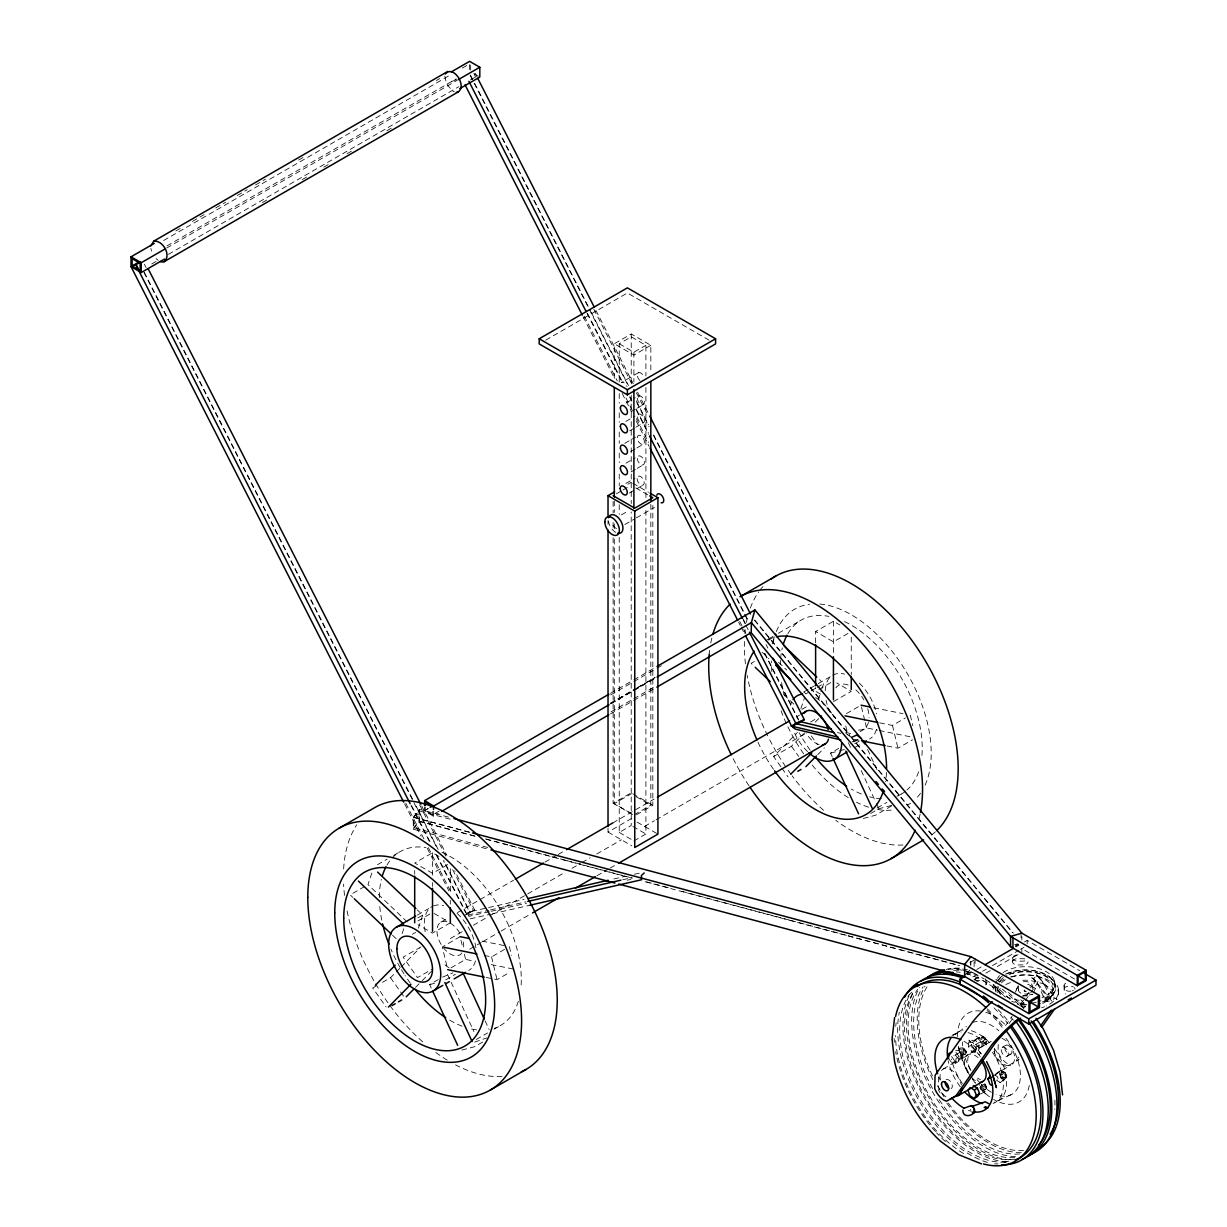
<?xml version="1.0" encoding="UTF-8"?>
<svg xmlns="http://www.w3.org/2000/svg" width="1227" height="1227" viewBox="0 0 1227 1227"><rect width="100%" height="100%" fill="white"/><g stroke="black" fill="none" stroke-linecap="round" stroke-linejoin="round"><path stroke-width="0.75" stroke-dasharray="5 3.75" d="M938.594 1077.045L938.333 1086.493A15.153 8.758 60 0 0 947.612 1098.027M994.576 1048.441L994.407 1054.116A15.153 8.758 60 0 0 1003.701 1065.649L1006.217 1066.723L1019.054 1059.576L1015.435 1061.662L1018.701 1057.014M998.241 1044.453L998.042 1052.014A15.153 8.758 60 0 0 1007.321 1063.564L1009.836 1064.637M424.511 807.305L424.404 810.679L433.315 816.17L438.284 813.302M439.205 811.047L432.594 814.866L425.186 810.295L425.278 806.937M432.594 814.866L432.686 811.507M433.315 816.17L433.468 811.124M948.456 1058.318L951.922 1063.057L955.71 1063.134L956.017 1058.472L953.854 1055.511M955.71 1063.134L958.839 1061.324L959.146 1056.662L955.68 1051.922M968.379 1046.708L968.763 1042.091L971.891 1040.281L975.71 1040.45L979.131 1045.235L978.763 1049.837L975.634 1051.646L971.815 1051.478L968.379 1046.708L971.508 1044.898L971.891 1040.281M975.634 1051.646L976.002 1047.045L972.582 1042.26L968.763 1042.091M981.83 1084.469L981.799 1084.791A3.221 1.856 60 0 0 984.069 1088.732A3.221 1.856 60 0 0 986.355 1087.413L986.278 1086.693A3.221 1.856 60 0 0 984.668 1083.901M371.842 873.087L367.977 884.56L407.64 922.351M402.149 933.563L403.806 928.64M418.33 928.195L422.732 915.081L417.257 909.867M772.212 643.255L774.421 636.706L766.323 641.384M800.878 708.639L804.743 697.166M818.148 699.988L821.461 690.157M822.013 688.516L823.654 683.608L819.559 679.697M1051.769 992.49L1053.349 989.023M1016.079 990.112L1018.103 985.787M1015.404 992.091L1018.103 986.324M1033.395 992.796L1035.404 988.471L1028.103 984.238L1024.775 984.76M980.572 1094.085L985.066 1091.493L986.784 1088.656L984.775 1083.855M1022.72 980.266A28.742 16.595 0 0 1 1030.22 980.434L1043.84 983.855L1037.229 975.327L1033.487 978.502C1040.143 984.944 1040.864 994.852 1047.06 1001.37A55.46 11.718 -38.8 0 1 1052.137 1001.753M1005.588 1025.511L1012.06 1016.293M1019.622 1005.527L1025.02 997.842M1026.109 996.309L1029.346 991.707M1009.146 1023.502L1012.367 1018.916M1020.956 1006.692L1024.177 1002.106M1025.251 1000.572L1029.56 994.468M1030.634 992.934L1036.002 985.296A58.727 12.408 -38.8 0 0 1038.425 979.821L1038.656 978.41A58.727 12.408 -38.8 0 0 1037.551 975.496L1036.355 974.944M1047.06 1001.37L1048.87 998.793L1054.177 998.134A58.727 12.408 -38.8 0 1 1057.03 999.637L1038.211 976.232M1053.84 992.888L1048.61 999.376L1037.873 1004.882M487.748 847.474L413.729 827.704L413.729 817.443L419.005 810.863L452.318 819.759M448.407 817.09L419.481 809.36L413.269 817.121L413.269 829.191L487.272 848.961M413.729 827.704L419.005 821.108L419.005 810.863M413.269 829.191L419.481 821.446L419.481 809.36M965.112 974.99L969.345 969.729L952.965 968.241M966.723 973.901L970.864 968.732M994.79 1075.419L1001.278 1070.343L1005.02 1072.674L1006.753 1077.505L1000.266 1082.582L996.523 1080.251L1001.017 1077.659L1004.744 1079.99M1000.266 1082.582L1006.753 1077.505M1049.392 998.885L1051.692 996.232M382.425 982.382L390.523 977.704L399.787 968.333M401.106 966.983L419.634 948.241M415.524 987.413L420.815 982.045M422.149 980.71L432.732 970.005M780.847 766.722L773.639 756.507L797.458 732.412M773.639 756.507L791.461 746.231L804.682 732.841M815.28 722.12L821.891 715.433M817.78 754.59L824.391 747.903M909.176 994.729L911.968 992.137M464.435 915.863L468.637 912.106L486.751 907.965M1024.438 989.99L1024.208 991.263L1026.094 991.554M958.732 1031.861L966.37 1026.539M175.844 230.952L182.486 227.118M192.44 221.366L204.05 214.664M215.676 207.946L225.63 202.21M237.256 195.492L247.21 189.74M255.507 184.955L265.461 179.203M298.652 160.047L305.293 156.212M436.398 80.507L439.726 78.605M163.651 240.492L450.769 74.724M462.38 68.022L469.021 64.187M166.964 245.891L456.229 78.881M166.719 248.007L457.15 80.322M151.78 263.943L158.421 260.109M168.375 254.357L458.806 86.688M470.416 79.97L477.058 76.135M262.394 202.578L269.035 198.743M302.225 179.587L308.867 175.752M323.805 167.133L330.446 163.298M347.042 153.712L352.011 150.844M386.873 130.722L391.842 127.838M545.724 340.155L627.38 292.992L709.053 340.155M614.298 378.253L614.298 343.759L631.23 333.989L650.831 345.308L650.831 372.134M619.236 382.088L619.236 343.759L631.23 336.827L645.908 345.308L645.908 375.968M619.236 343.759L633.899 352.226L645.908 345.308M650.831 345.308L633.899 355.078L614.298 343.759M638.331 372.732L621.399 382.517A5.046 2.914 60 0 1 627.012 386.597M626.015 402.977L635.249 397.655M631.061 411.72L635.678 409.051M637.212 408.162L643.377 404.603M625.801 421.428L635.049 416.106M629.742 430.769L634.359 428.1M635.893 427.211L643.592 422.763M624.758 443.376L635.54 437.149M630.785 451.475L635.402 448.806M636.936 447.916L643.086 444.358A5.046 2.914 60 0 0 642.135 436.766A5.046 2.914 60 0 0 637.334 438.468A5.046 2.914 60 0 0 643.086 444.358M626.015 463.177L635.249 457.84M631.061 471.904L635.678 469.235M637.212 468.346L643.377 464.788M625.816 483.423L635.049 478.101M627.887 484.205L631.199 482.288M616.399 493.76L621.337 490.923M622.979 489.972L627.902 487.119M629.328 493.039L635.479 489.496M637.012 488.607L643.178 485.048M621.399 514.88L627.994 511.061M624.788 524.558L634.696 518.852M636.338 517.886L654.482 507.411M610.54 693.286L632.12 680.832M633.776 679.881L655.341 667.427M610.693 694.942L632.181 682.519M633.838 681.568L655.341 669.16M656.997 668.194L661.966 665.325M427.732 808.762L413.269 817.121L470.616 832.443M610.294 703.362L635.187 688.991M636.859 688.025L655.111 677.488L633.638 689.942M425.186 810.295L428.499 808.378M610.479 703.316L631.982 690.893M611.261 703.454L654.206 678.654M610.709 703.823L632.227 691.399M633.884 690.448L655.402 678.025M611.046 711.829L655.663 686.077M610.463 713.899L631.982 701.476M633.638 700.51L655.172 688.086M377.471 864.728L387.18 859.115M393.668 855.372L400.14 851.645M768.685 638.868L776.783 634.19M778.393 633.255L801.078 620.156M364.741 886.431L350.155 894.851L352.901 897.458M754.329 661.506L751.093 663.378L753.823 665.985M438.99 856.477L432.517 852.734L414.695 863.026L432.517 873.317L450.324 863.026M815.618 642.764L815.618 631.552L833.44 621.261L839.928 625.003M848.026 633.423L833.44 641.844L815.618 631.552M417.333 915.081L428.683 908.547M803.685 692.028L808.547 689.221M810.173 688.286L816.645 684.543M818.271 683.608L831.231 676.123A36.825 21.258 60 0 0 825.219 692.043M613.117 537.702L613.117 803.271L631.199 792.841M614.298 539.205L614.298 803.624L631.23 793.854M417.87 917.888L422.732 915.081M815.556 688.286L805.832 693.899L801.737 689.988M817.182 687.35L823.654 683.608M417.932 920.94L432.517 912.52M818.869 689.467L831.814 681.982M412.364 934.268L415.6 932.397M801.952 709.344L808.44 705.602M440.876 922.183L447.487 918.379M457.41 912.643L513.607 880.204M545.018 862.075L556.583 855.388M558.239 854.437L563.193 851.569M612.779 822.949L654.098 799.084M796.262 717.013L799.559 715.111M650.831 504.343L650.831 805.173L633.899 814.943L614.298 803.624M636.399 814.82L652.825 805.326L652.825 505.371M450.324 922.811L432.517 933.103L417.932 924.683M833.44 701.614L851.262 691.338L836.676 682.918M466.352 913.962L469.926 911.814L443.883 860.648M608.025 828.256L608.025 832.075L631.199 818.7M466.643 914.621L474.665 909.989L454.696 870.756M420.953 946.907L403.146 957.198L417.548 977.612L432.134 969.192M619.236 537.319L619.236 832.443L631.23 825.51L631.199 511.981M810.556 721.982L817.029 718.24M450.324 938.563L463.484 930.956M473.361 925.265L488.162 916.722M489.803 915.771L563.822 873.026M572.043 868.287L580.279 863.532M581.92 862.581L590.141 857.842M596.721 854.038L621.399 839.789M644.558 826.415L654.42 820.725M656.077 819.774L805.756 733.363M460.11 936.661L442.287 946.953L447.794 969.698M846.461 713.608L859.421 706.123M375.953 986.125L372.701 987.996L386.091 1006.953M633.899 840.909L645.908 833.977L645.908 508.193M469.696 949.207L481.26 942.52M482.917 941.569L499.45 932.029M501.107 931.063L530.862 913.885M596.966 875.725L608.546 869.038M610.187 868.087L615.156 865.219M451.045 967.827L465.616 959.407L474.742 961.247M860.066 731.675L866.553 727.933L877.489 730.142M431.244 988.057L429.649 984.591L440.984 978.042M442.61 977.106L452.87 972.888M832.182 756.584L830.572 753.117L838.67 748.439M445.677 979.882L455.401 974.269M854.713 743.731L859.575 740.924M484.236 955.434L491.536 956.907L507.733 947.551M879.698 722.856L892.458 725.433L905.419 717.948M855.096 747.381L861.569 743.654M486.091 977.444L497.042 979.652L510.003 972.167M887.029 745.97L897.965 748.179L912.551 739.758M476.214 1039.499L487.548 1032.965M494.036 1029.223L500.509 1025.481M877.152 808.026L886.86 802.412M898.21 795.878L901.446 794.007M474.665 1042.106L486.904 1037.889M870.725 813.44L878.823 808.762L891.446 805.464M482.594 1042.076L474.496 1046.754L460.079 1050.527M891.63 805.924L875.418 815.28L861.017 819.053M969.882 962.535L974.115 960.097M967.06 973.947L971.293 971.508M1015.204 946.416L1018.134 944.713M967.643 974.759L972.121 972.167M976.753 969.499L981.692 966.646M1015.925 946.891L1018.885 945.173M1024.53 941.922L1027.198 940.373L1079.591 970.618M972.827 976.922L981.002 972.198M982.628 971.247L986.201 969.192M992.444 965.588L1019.008 950.25M1020.649 949.299L1023.932 947.413M974.453 979.729L979.361 976.907M985.894 973.134L990.803 970.296M997.336 966.523L1018.594 954.253M963.103 1047.812L959.867 1048.103L955.373 1050.695L958.609 1050.404L963.103 1047.812L966.339 1051.83L966.339 1056.14L961.845 1058.732L958.609 1059.024L955.373 1055.005L955.373 1052.122M975.005 1039.821L982.26 1035.925L985.818 1039.284L986.615 1043.962L979.361 1047.873L975.802 1044.499L975.005 1039.821L982.26 1035.925M972.582 1042.26L975.71 1040.45M961.493 1049.33L962.505 1048.748M981.447 1037.812L982.781 1037.03M963.394 1049.698L964.407 1049.116M980.818 1039.652L982.152 1038.87M955.373 1055.005L959.867 1052.413L959.867 1048.103M975.802 1044.499L980.296 1041.907L979.499 1037.229M979.361 1047.873L982.121 1046.554L981.324 1041.876L985.818 1039.284M961.845 1058.732L961.845 1054.422L966.339 1051.83M956.017 1058.472L959.146 1056.662M976.002 1047.045L979.131 1045.235M963.394 1054.883L964.407 1054.3M985.296 1042.229L986.631 1041.462M964.713 1054.913L965.726 1054.33M984.668 1043.395L986.002 1042.628M951.922 1063.057L955.051 1061.248L958.839 1061.324M958.609 1059.024L963.103 1056.432L966.339 1056.14M971.815 1051.478L974.944 1049.668L978.763 1049.837M943.226 1068.962L967.674 1054.852M971.677 1052.613L992.122 1040.803M1002.214 1047.306L1005.833 1045.22M1007.336 1056.171L1010.956 1054.085M1001.278 1070.343L996.784 1072.935L1000.526 1075.266L1002.26 1080.097M994.898 1074.407L1010.634 1065.327M1001.401 1072.367L1002.413 1071.784M1002.72 1072.413L1003.732 1071.815M983.287 1084.729L980.296 1086.447L982.306 1091.248L986.784 1088.656M1000.526 1075.266L1005.02 1072.674M985.296 1087.643L986.324 1087.061M1002.72 1077.582L1003.732 1076.999M984.668 1089.484L985.68 1088.901M1004.622 1077.966L1005.649 1077.367M853.286 741.783L857.918 739.605M998.41 1100.604L1011.907 1094.285M952.029 1035.312L955.48 1033.747M451.781 81.457L456.521 79.632M474.665 909.989L469.634 912.075L443.576 860.909M1003.977 1162.644L1011.263 1160.405M1014.668 944.667L1017.797 943.778M1015.404 945.311L1018.64 944.376M851.998 741.89L859.207 740.004M830.572 753.117L837.78 751.231M839.59 750.755L844.989 749.344M429.649 984.591L436.858 982.704M1026.094 991.247L1024.07 990.756M488.622 907.551L524.128 899.452M613.822 878.977L625.034 876.415M634.374 874.284L639.988 873.011M468.162 915.02L488.653 910.342M490.509 909.913L525.908 901.845M622.764 879.744L632.074 877.612M489.297 911.692L468.821 916.37L468.637 912.106M491.168 911.278L526.552 903.195M627.135 880.25L630.862 879.391M470.202 918.854L490.693 914.176M492.548 913.747L529.803 905.25M1022.72 995.787L1032.72 994.238L1022.72 996.324M1023.349 981.784C1028.042 980.557 1034.484 983.87 1032.382 989.622A7.009 4.049 0 0 0 1031.968 988.594M1031.447 977.781L1033.993 978.977L1052.812 1002.382M873.808 707.764L902.98 713.669M879.314 730.51L910.311 736.783M854.207 739.329L859.667 740.433M481.996 941.094L503.883 945.511M491.153 964.575L514.865 969.361M845.802 732.442L853.072 734.16M837.381 732.565L841.016 733.424M413.729 817.443L471.091 832.765M419.005 821.108L476.367 836.431M485.616 838.915L507.825 844.836M509.665 845.342L565.187 860.158M567.027 860.664L622.534 875.48M624.39 875.986L631.798 877.965M646.598 881.906L670.648 888.333M681.752 891.308L731.706 904.652M733.562 905.143L789.068 919.974M790.909 920.465L846.431 935.296M848.271 935.787L898.225 949.131M900.081 949.621L955.588 964.453M419.481 821.446L474.987 836.277M486.091 839.237L632.258 878.287M645.218 881.738L959.759 965.772M985.066 1091.493L981.339 1089.515L979.33 1084.729M473.975 73.697L479.803 77.056M632.764 483.193L648.485 492.272M635.831 487.901L648.193 495.048M820.48 694.145L815.618 691.338L815.618 687.595M1074.622 979.069L1021.861 948.609L1021.861 952.367M1042.735 996.002L1048.502 999.33L1049.775 998.594L1048.425 992.842L1043.84 983.855M632.733 793.731L652.825 805.326M636.138 796.691L650.831 805.173M613.117 803.271L634.758 815.771M637.135 822.136L657.917 834.13M632.856 826.446L645.908 833.977M619.236 832.443L632.273 839.974M608.025 832.075L631.782 845.802M994.806 1075.159L997.382 1076.646L999.484 1082.061M434.128 913.455L447.088 920.94M1043.732 984.039L1048.824 987.229A28.742 16.595 0 0 1 1053.64 999.622M995.757 979.177L1001.523 983.379M970.388 1041.401L968.916 1040.097L981.263 1053.748M984.223 1092.536L985.695 1093.84L979.836 1087.659M158.191 260.4L156.044 258.59M977.766 1038.517L981.324 1041.876M980.296 1041.907L983.855 1045.281M778.485 662.212L786.691 670.034M762.074 652.197L768.915 658.715M783.915 694.651L794.866 705.065M392.563 935.25L396.674 939.146M1020.772 999.683L1025.971 1005.174M754.697 619.988L849.851 735.203M851.063 736.675L1013.318 933.118M754.421 620.218L849.329 735.142M850.556 736.614L1012.398 932.566M1036.6 974.99L1044.56 984.882M1032.413 977.95L1038.456 985.45M1041.355 989.453L1048.87 998.793M958.609 1050.404L961.845 1054.422M959.867 1052.413L963.103 1056.432M951.585 1056.508L955.051 1061.248M971.508 1044.898L974.944 1049.668M811.277 735.924L817.458 744.682M791.461 746.231L798.67 756.43M781.875 768.179L788.056 776.936M390.523 977.704L404.941 998.118M978.287 1049.99L981.309 1054.392M970.296 1075.113L975.327 1082.475M475.171 73.267L476.92 76.688M595.893 310.339L633.239 383.683M637.58 392.211L648.868 414.373M766.108 644.62L767.841 648.04M474.005 73.865L475.739 77.27M593.853 309.235L632.058 384.266M636.399 392.793L646.828 413.269M470.447 75.092L473.913 81.918M474.788 83.62L590.294 310.462M591.153 312.164L628.5 385.493M636.322 400.846L648.47 424.726M653.684 434.956L748.347 620.862M764.85 653.27L798.716 719.774M470.14 75.353L628.193 385.753M636.89 402.809L649.037 426.689M653.377 435.217L748.041 621.123M764.544 653.516L798.409 720.034M587.472 313.33L623.132 383.345M630.095 397.011L631.828 400.431M636.184 408.974L648.347 432.87M743.148 619.037L745.755 624.16M587.012 313.268L622.61 383.192M629.558 396.842L632.166 401.95M636.506 410.478L648.669 434.358M743.332 620.264L745.065 623.669M745.924 625.371L748.531 630.494M584.313 316.198L617.319 380.999M626 398.054L632.074 410.002M636.414 418.53L648.577 442.41M739.758 621.491L745.847 633.423M583.132 316.796L614.405 378.192M622.212 393.545L631.767 412.303M636.107 420.83L649.144 446.413M738.593 622.074L740.326 625.494M741.2 627.196L744.666 634.022M421.689 805.955L446.873 855.418M144.357 264.188L146.09 267.609M419.649 804.835L445.708 856.001M452.656 869.652L473.484 910.587M144.265 272.241L412.609 799.252M416.091 806.062L438.668 850.403M143.958 272.501L437.502 848.961M411.751 805.94L430.754 843.256M436.781 855.112L466.95 914.36M411.03 805.403L430.156 842.949M436.229 854.897L465.785 912.919M405.769 803.286L424.005 839.099M428.346 847.627L451.797 893.67M404.588 803.869L421.091 836.277M427.18 848.225L448.883 890.863M968.287 1072.168L962.106 1059.315L958.226 1046.263M867.612 749.467L878.026 772.028M848.394 742.826L850.802 748.041M861.216 770.587L875.618 801.829M876.431 803.562L878.823 808.762M485.11 1020.849L489.113 1029.53M447.472 974.299L473.898 1031.57M998.211 990.68L996.585 987.121A29.433 16.994 0 0 0 1023.686 1000.649M151.534 251.121L150.89 248.406M985.649 978.839L987.029 985.987L985.649 982.597A5.475 3.16 0 0 0 976.508 981.186M999.284 1072.827L1001.017 1077.659M910.281 715.142L912.827 725.648M892.458 725.433L897.965 748.179M861.461 706.936L864.851 720.939M865.28 722.688L866.553 727.933M845.771 725.97L847.888 734.728M509.358 946.615L511.475 955.373M491.536 956.907L497.042 979.652M460.953 940.158L462.656 947.167M464.343 954.161L465.616 959.407M958.502 1047.214L958.624 1048.18A51.212 29.571 60 0 0 971.017 1077.214M1065.711 983.21A5.475 3.16 0 0 0 1064.116 985.434L1064.3 988.916A5.475 3.16 0 0 0 1070.987 991.14M1064.116 985.434L1064.3 992.674A5.475 3.16 0 0 0 1065.711 994.085M444.834 76.151L446.628 84.003L452.211 90.645A11.534 6.656 60 0 0 454.343 91.78M1058.472 989.299L1058.472 992.474M1035.404 988.471L1028.103 984.238M1027.198 940.373L1027.198 943.808M1021.861 936.6L1021.861 940.035M1021.079 934.514L1021.079 937.919M1018.441 986.232L1018.441 990.404M1017.981 954.882A5.475 3.16 0 0 0 1012.52 958.042L1012.52 961.815A5.475 3.16 0 0 0 1017.981 964.974L1024.008 964.867A5.475 3.16 0 0 0 1028.057 961.815M975.112 958.364L975.112 966.999M974.115 961.723L974.115 968.241M970.864 961.83L970.864 965.281M970.388 961.569L970.388 964.989M851.262 637.15L851.262 674.513M833.44 621.261L833.44 654.911M645.908 387.456L645.908 498.607M633.899 352.226L633.899 381.904M631.23 333.989L631.23 383.806M631.23 395.293L631.23 503.561M619.236 393.591L619.236 403.162M619.236 412.747L619.236 422.333M619.236 431.919L619.236 443.407M619.236 452.993L619.236 462.579M619.236 474.067L619.236 485.57M619.236 504.742L619.236 514.312M614.298 500.877L614.298 512.38M614.298 523.868L614.298 531.536M613.117 501.398L613.117 512.855M613.117 522.411L613.117 530.049M608.025 520.509L608.025 524.328M470.677 65.062L470.677 70.537M469.604 64.617L469.604 69.525M450.324 868.624L450.324 892.919M450.324 900.388L450.324 904.13M432.517 852.734L432.517 875.158M432.517 882.627L432.517 886.385M414.695 870.495L414.695 874.237M639.927 380.539A5.046 2.914 60 0 1 638.025 372.962A5.046 2.914 60 0 1 643.945 376.827M616.598 528.515A5.046 2.914 60 0 1 612.104 521.95M615.678 532.411A10.291 5.951 60 0 1 608.393 519.803M1029.254 1085.42A51.212 29.571 60 0 1 993.594 1099.361M989.545 1096.769A51.212 29.571 60 0 1 980.373 1088.84M975.496 1083.318A51.212 29.571 60 0 1 972.106 1078.794M957.397 1036.646A51.212 29.571 60 0 1 982.428 1011.339M985.756 1012.214A51.212 29.571 60 0 1 1005.557 1024.99M1005.91 1038.211A40.966 23.65 60 0 1 1019.913 1081.355A40.966 23.65 60 0 1 995.971 1094.469M991.431 1092.26A40.966 23.65 60 0 1 981.523 1084.53M980.342 1083.318A40.966 23.65 60 0 1 974.821 1076.631M970.94 1070.634A40.966 23.65 60 0 1 962.459 1042.091M972.321 1022.643A40.966 23.65 60 0 1 998.931 1030.833M962.474 1083.487A39.678 22.914 60 0 1 951.462 1058.978M955.235 1034.775A39.678 22.914 60 0 1 962.98 1030.297M971.309 1030.741A39.678 22.914 60 0 1 989.299 1042.505M994.652 1048.978A39.678 22.914 60 0 1 994.146 1102.183M971.401 1111.34A40.966 23.65 60 0 1 968.44 1110.358M940.173 1080.174A40.966 23.65 60 0 1 938.824 1076.938M963.916 1041.248A40.966 23.65 60 0 1 980.526 1056.892M1023.579 1150.451A98.804 57.04 60 0 1 948.226 1102.889M944.069 1096.785A98.804 57.04 60 0 1 937.443 1085.742M932.428 1075.864A98.804 57.04 60 0 1 928.149 985.143M953.716 970.388A98.804 57.04 60 0 1 960.971 970.358M962.858 970.557A98.804 57.04 60 0 1 970.572 972.045M972.167 972.505A98.804 57.04 60 0 1 975.404 973.563M1002.29 989.177A98.804 57.04 60 0 1 1018.609 1004.836M1021.186 1152.674A101.105 58.375 60 0 1 946.262 1102.306M940.066 1092.797A101.105 58.375 60 0 1 938.164 1089.561M932.811 1079.591A101.105 58.375 60 0 1 925.02 986.109M946.017 969.514A101.105 58.375 60 0 1 961.354 968.318M1008.487 992.474A101.105 58.375 60 0 1 1024.453 1009.53M980.848 1086.094A3.221 1.856 60 0 0 983.348 1089.469A3.221 1.856 60 0 0 985.342 1088.012L985.266 1087.275A3.221 1.856 60 0 0 983.64 1084.484M960.25 1086.739A39.678 22.914 60 0 1 948.21 1060.849M953.057 1035.527A39.678 22.914 60 0 1 961.293 1031.953M968.057 1032.613A39.678 22.914 60 0 1 987.183 1045.603M992.413 1052.26A39.678 22.914 60 0 1 990.91 1104.055M980.358 1079.607A15.307 8.834 60 0 1 977.536 1078.088M970.22 1069.377A15.307 8.834 60 0 1 969.008 1054.852A15.307 8.834 60 0 1 979.606 1054.392M975.327 1080.604A15.307 8.834 60 0 1 972.52 1078.564M967.674 1072.536A15.307 8.834 60 0 1 965.94 1056.447A15.307 8.834 60 0 1 978.118 1057.659M940.419 1079.423A15.307 8.834 60 0 1 940.419 1072.95M941.492 1070.557A15.307 8.834 60 0 1 952.29 1070.65A15.307 8.834 60 0 1 961.339 1085.021M1001.953 1038.333A15.307 8.834 60 0 1 1014.223 1054.622A15.307 8.834 60 0 1 1007.352 1065.573A15.307 8.834 60 0 1 993.885 1051.202M1015.603 1156.693A102.746 59.31 60 0 1 932.259 1091.417A102.746 59.31 60 0 1 919.59 987.459M947.98 969.299A102.746 59.31 60 0 1 961.876 970.189M965.496 971.032A102.746 59.31 60 0 1 984.299 979.039M985.756 979.882A102.746 59.31 60 0 1 1010.833 1000.158M1019.622 1153.963A99.908 57.684 60 0 1 939.222 1099.699M932.535 1088.533A99.908 57.684 60 0 1 923.133 986.815M956.324 971.876A99.908 57.684 60 0 1 960.158 972.321M966.017 973.578A99.908 57.684 60 0 1 1005.296 997.168M1054.883 1100.128A99.908 57.684 60 0 1 1054.775 1109.407M1005.634 1162.046A99.908 57.684 60 0 1 920.357 1099.837A99.908 57.684 60 0 1 909.13 994.898M994.008 1007.842A99.908 57.684 60 0 1 1007.873 1023.609M1006.876 1161.739A102.746 59.31 60 0 1 924.207 1097.613A102.746 59.31 60 0 1 910.02 993.977M1014.637 1159.116A100.553 58.052 60 0 1 927.535 1100.742A100.553 58.052 60 0 1 913.011 992.858M1011.125 1017.382A100.553 58.052 60 0 1 1013.395 1020.266M1014.698 1157.506A100.537 58.052 60 0 1 928.885 1094.913A100.537 58.052 60 0 1 917.597 989.299M1010.45 1159.668A102.746 59.31 60 0 1 927.781 1095.558A102.746 59.31 60 0 1 913.594 991.907M973.993 979.238A102.746 59.31 60 0 1 979.161 982.014M987.459 1162.414A102.746 59.31 60 0 1 899.33 1012.168M998.118 1009.545A102.746 59.31 60 0 1 1008.947 1022.275M998.149 1163.871A98.482 56.856 60 0 1 994.53 1163.886M963.578 1153.549A98.482 56.856 60 0 1 895.465 1035.573M895.756 1026.37A98.482 56.856 60 0 1 896.155 1022.781M987.106 1010.465A98.482 56.856 60 0 1 1003.211 1028.747M945.403 1141.555A100.553 58.052 60 0 1 936.646 1132.858M935.419 1131.524A100.553 58.052 60 0 1 895.664 1051.738M894.406 1042.137A100.553 58.052 60 0 1 894.13 1038.41M987.29 1008.855A100.553 58.052 60 0 1 1004.008 1027.797M970.833 1110.174A3.896 1.871 70.4 0 1 970.526 1109.208M997.536 992.551A28.742 16.595 0 0 1 1003.241 986.155M1005.833 984.591A28.742 16.595 0 0 1 1011.968 982.091M946.14 1079.683A5.123 2.96 60 0 1 951.262 1082.643A5.123 2.96 60 0 1 951.262 1088.548M993.149 989.299A33.282 19.218 0 0 1 995.112 986.14M999.76 981.907A33.282 19.218 0 0 1 1006.14 978.502M1010.634 976.968A33.282 19.218 0 0 1 1031.002 975.281L1039.284 976.769A33.282 19.218 0 0 1 1058.119 997.49M1009.085 974.269A33.282 19.218 0 0 1 1052.904 980.281A33.282 19.218 0 0 1 1046.232 1005.987M1044.499 1006.738A33.282 19.218 0 0 1 1041.554 1007.812M992.52 987.766A33.282 19.218 0 0 1 994.008 984.514M996.079 981.861A33.282 19.218 0 0 1 1002.75 976.907M1033.993 978.977A55.46 11.718 -38.8 0 1 1032.613 986.723M975.082 980.465A5.475 3.16 0 0 1 980.373 976.493M987.029 982.213A5.475 3.16 0 0 1 985.434 984.453M1012.52 958.042A5.475 3.16 0 0 0 1017.981 961.201L1024.008 961.094A5.475 3.16 0 0 0 1026.462 960.281M1064.116 989.192A5.475 3.16 0 0 1 1067.49 986.278A5.475 3.16 0 0 1 1073.441 986.968M1074.315 987.628A5.475 3.16 0 0 1 1075.051 989.192M1003.149 972.566A29.433 16.994 0 0 1 1047.398 972.382A29.433 16.994 0 0 1 1041.938 997.735M997.474 978.333A29.433 16.994 0 0 1 999.514 975.618M1009.806 974.177A27.776 16.043 0 0 1 1049.361 979.33A27.776 16.043 0 0 1 1037.873 1001.769M1036.232 1002.214A27.776 16.043 0 0 1 1031.017 1003.149M1023.793 1003.456A27.776 16.043 0 0 1 1011.692 1001.385M1000.588 994.637A27.776 16.043 0 0 1 997.674 986.508M999.898 981.094A27.776 16.043 0 0 1 1006.953 975.465M1029.484 993.303A7.009 4.049 0 0 1 1020.281 992.766A7.009 4.049 0 0 1 1020.005 987.444M1029.867 986.891A7.009 4.049 0 0 1 1031.109 987.658M1073.441 990.327A5.475 3.16 0 0 1 1072.306 990.833M1023.671 1007.628A5.475 3.16 0 0 1 1025.665 1006.462M1012.52 961.815A5.475 3.16 0 0 1 1017.981 958.655L1024.008 958.762A5.475 3.16 0 0 1 1026.462 959.575M1005.404 974.238A30.384 17.546 0 0 1 1049.545 976.784A30.384 17.546 0 0 1 1042.244 1002.03M1025.358 1004.974A30.384 17.546 0 0 1 1017.505 1004.376M996.048 991.953A30.384 17.546 0 0 1 996.079 982.873M999.115 978.64A30.384 17.546 0 0 1 1003.962 975.005M1011.585 976.999A27.715 15.997 0 0 1 1048.978 982.444A27.715 15.997 0 0 1 1040.757 1004.192M1025.358 1006.876A27.715 15.997 0 0 1 1021.754 1006.723M997.689 990.849A27.715 15.997 0 0 1 998.64 986.707M1001.431 982.842A27.715 15.997 0 0 1 1005.833 979.529M1006.999 973.809A29.954 17.301 0 0 1 1049.637 977.275A29.954 17.301 0 0 1 1042.229 1001.753M1026.8 1004.729A29.954 17.301 0 0 1 1017.474 1004.115M996.063 990.941A29.954 17.301 0 0 1 995.496 986.431M997.904 980.588A29.954 17.301 0 0 1 1000.388 977.934M448.975 967.796A36.825 21.258 60 0 1 443.591 963.701M425.186 931.814A36.825 21.258 60 0 1 431.919 906.676M433.591 905.863A36.825 21.258 60 0 1 443.591 905.633M457.073 913.409A36.825 21.258 60 0 1 476.045 948.701M475.478 960.864A36.825 21.258 60 0 1 468.745 970.45M476.521 1029.836A100.369 57.945 60 0 1 468.699 1028.318M462.119 1026.171A100.369 57.945 60 0 1 447.257 1018.655M410.37 983.21A100.369 57.945 60 0 1 405.033 975.511M404.02 973.931A100.369 57.945 60 0 1 401.091 969.131M400.14 967.536A100.369 57.945 60 0 1 390.938 949.146M381.781 920.189A100.369 57.945 60 0 1 379.634 904.866M379.358 897.581A100.369 57.945 60 0 1 381.367 879.406M386.919 865.142A100.369 57.945 60 0 1 391.03 859.314M392.18 857.995A100.369 57.945 60 0 1 426.076 847.535M441.904 852.32A100.369 57.945 60 0 1 520.984 987.121M518.315 1001.293A100.369 57.945 60 0 1 494.358 1028.257M502.058 1076.462A151.197 87.301 60 0 1 455.539 1064.883M447.242 1060.174A151.197 87.301 60 0 1 434.818 1051.754M422.655 1041.83A151.197 87.301 60 0 1 389.02 1004.315M387.931 1002.781A151.197 87.301 60 0 1 347.057 910.894M344.542 895.388A151.197 87.301 60 0 1 343.591 884.084M343.637 868.915A151.197 87.301 60 0 1 356.766 824.805M868.471 722.35A25.2 14.555 60 0 1 855.879 729.62M835.832 687.887A25.2 14.555 60 0 1 849.713 685.694M855.879 689.865A25.2 14.555 60 0 1 863.854 699.804M867.719 708.715A25.2 14.555 60 0 1 869.084 717.366M807.581 751.614A36.825 21.258 60 0 1 793.777 731.415M790.479 705.356A36.825 21.258 60 0 1 791.568 702.258M815.618 697.596A36.825 21.258 60 0 1 834.038 717.028M849.912 736.323A36.825 21.258 60 0 1 844.529 732.228M830.188 712.596A36.825 21.258 60 0 1 826.108 700.341M832.857 675.187A36.825 21.258 60 0 1 844.529 674.144M859.299 683.132A36.825 21.258 60 0 1 876.415 713.823M876.415 729.39A36.825 21.258 60 0 1 869.667 738.976M748.945 785.679A151.197 87.301 60 0 1 732.887 758.071M709.221 654.144A151.197 87.301 60 0 1 709.62 650.341M710.77 642.994A151.197 87.301 60 0 1 711.921 637.764M920.127 814.084A151.197 87.301 60 0 1 918.9 819.237M773.485 769.268A100.369 57.945 60 0 1 757.734 741.645M765.433 640.739A100.369 57.945 60 0 1 774.927 637.028M886.507 772.458A100.369 57.945 60 0 1 885.603 781.66M902.995 844.989A151.197 87.301 60 0 1 835.756 820.28M823.593 810.357A151.197 87.301 60 0 1 792.167 775.847M791.062 774.344A151.197 87.301 60 0 1 786.706 768.225M785.648 766.676A151.197 87.301 60 0 1 768.516 737.504M767.673 735.817A151.197 87.301 60 0 1 747.228 675.525M745.479 663.914A151.197 87.301 60 0 1 744.406 641.384M744.866 633.577A151.197 87.301 60 0 1 745.264 629.773M746.399 622.426A151.197 87.301 60 0 1 747.151 618.914M750.341 608.071A151.197 87.301 60 0 1 758.669 591.905M759.758 590.402A151.197 87.301 60 0 1 763.255 586.169M935.419 831.814A151.197 87.301 60 0 1 931.262 835.173M891.231 810.127A113.068 65.276 60 0 1 877.397 809.421M868.593 807.213A113.068 65.276 60 0 1 856.461 802.213M848.286 797.627A113.068 65.276 60 0 1 811.277 763.961M803.639 753.746A113.068 65.276 60 0 1 780.035 707.902M771.814 671.537A113.068 65.276 60 0 1 771.308 660.924M772.841 643.776A113.068 65.276 60 0 1 775.694 633.285M776.338 631.583A113.068 65.276 60 0 1 809.498 604.236M819.774 604.037A113.068 65.276 60 0 1 907.796 674.436A113.068 65.276 60 0 1 924.759 785.863M920.511 793.225A113.068 65.276 60 0 1 915.956 798.685M910.664 803.179A113.068 65.276 60 0 1 907.796 805.004M881.262 798.67A100.369 57.945 60 0 1 869.621 796.844M861.369 794.022A100.369 57.945 60 0 1 851.262 789.038M810.203 750.218A100.369 57.945 60 0 1 799.252 732.81M784.406 695.97A100.369 57.945 60 0 1 781.124 679.068M780.311 664.19A100.369 57.945 60 0 1 780.464 660.387M780.617 658.516A100.369 57.945 60 0 1 782.289 647.933M787.857 633.669A100.369 57.945 60 0 1 828.961 616.414M844.529 621.614A100.369 57.945 60 0 1 921.722 757.488M918.64 771.737A100.369 57.945 60 0 1 906.922 790.05M905.618 791.154A100.369 57.945 60 0 1 896.891 796.185M461.904 952.95A18.896 10.905 60 0 1 439.726 941.83A18.896 10.905 60 0 1 446.873 921.661M450.324 923.133A18.896 10.905 60 0 1 459.772 933.103M463.239 942.014A18.896 10.905 60 0 1 463.239 950.005M819.084 744.559A18.896 10.905 60 0 1 806.17 733.117M985.342 1041.922L985.266 1042.551A3.221 1.856 60 0 1 983.057 1043.226A3.221 1.856 60 0 1 980.848 1040.005L980.772 1039.284A3.221 1.856 60 0 1 983.057 1037.965A3.221 1.856 60 0 1 985.342 1041.922M986.677 1041.14L986.6 1041.784A3.221 1.856 60 0 1 984.391 1042.459A3.221 1.856 60 0 1 982.183 1039.238L982.106 1038.517A3.221 1.856 60 0 1 984.391 1037.198A3.221 1.856 60 0 1 986.677 1041.14M964.713 1054.422L964.115 1054.162A3.221 1.856 60 0 1 961.83 1050.22A3.221 1.856 60 0 1 964.115 1048.901L964.713 1049.33A3.221 1.856 60 0 1 966.401 1052.858A3.221 1.856 60 0 1 964.713 1054.422M963.686 1055.005L963.103 1054.76A3.221 1.856 60 0 1 960.818 1050.803A3.221 1.856 60 0 1 963.103 1049.484L963.686 1049.913A3.221 1.856 60 0 1 965.388 1053.441A3.221 1.856 60 0 1 963.686 1055.005M1004.039 1071.938L1003.441 1071.692A3.221 1.856 60 0 0 1001.753 1073.257A3.221 1.856 60 0 0 1003.441 1076.785L1004.039 1077.214A3.221 1.856 60 0 0 1006.309 1075.895A3.221 1.856 60 0 0 1004.039 1071.938M1003.011 1072.536L1002.428 1072.275A3.221 1.856 60 0 0 1000.726 1073.855A3.221 1.856 60 0 0 1002.428 1077.367L1003.011 1077.797A3.221 1.856 60 0 0 1005.296 1076.478A3.221 1.856 60 0 0 1003.011 1072.536M637.288 398.177A5.046 2.914 60 0 0 642.641 404.833A5.046 2.914 60 0 0 642.641 397.701A5.046 2.914 60 0 0 637.288 398.177M637.304 416.858A5.046 2.914 60 0 0 642.902 423.1A5.046 2.914 60 0 0 642.35 415.677A5.046 2.914 60 0 0 637.304 416.858M637.288 458.377A5.046 2.914 60 0 0 642.641 465.018A5.046 2.914 60 0 0 642.641 457.901A5.046 2.914 60 0 0 637.288 458.377M637.089 478.622A5.046 2.914 60 0 0 642.442 485.278A5.046 2.914 60 0 0 642.442 478.147A5.046 2.914 60 0 0 637.089 478.622M1004.775 1047.567A5.123 2.96 60 0 0 1010.204 1054.315A5.123 2.96 60 0 0 1010.204 1047.076A5.123 2.96 60 0 0 1004.775 1047.567M1001.155 1049.652A5.123 2.96 60 0 0 1006.585 1056.401A5.123 2.96 60 0 0 1006.585 1049.162A5.123 2.96 60 0 0 1001.155 1049.652"/><path stroke-width="1.5" d="M751.185 632.641L751.399 622.61L754.896 609.942L1021.861 933.164L1086.171 970.296L1086.171 980.588L1077.26 985.726L1010.573 946.692L751.185 632.641L656.828 687.135M424.557 805.633L424.711 800.571L608.883 694.252M425.34 805.249L425.432 801.891L432.84 806.461M433.514 809.437L433.622 806.062L609.052 704.789M948.456 1058.318L948.762 1053.656L951.891 1051.861M894.606 1017.582L892.044 1039.039L894.621 1061.907C901.584 1092.137 917.643 1119.96 940.342 1141.11L958.854 1154.76L981.508 1163.902M445.294 74.019C453.162 64.433 467.257 85.721 458.177 91.948L164.157 261.688A11.534 6.656 60 0 1 160.323 261.52M988.088 1107.828L984.161 1107.444L985.664 1107.153M976.401 1095.389L974.299 1089.975L970.097 1087.551L967.996 1090.542L970.097 1095.941L974.299 1098.38L976.401 1095.389L979.529 1093.579L977.428 1088.165L973.226 1085.742M991.677 1085.358L990.051 1084.423L987.95 1079.008L990.051 1076.018M979.529 1093.579L977.428 1096.57L974.299 1098.38M1040.511 1025.987L1050.327 1012.03A55.46 11.718 -38.8 0 0 1051.432 1010.143M1041.815 1027.198L1054.821 1008.701M970.864 956.661L964.652 964.407L964.652 976.493L1028.962 1013.609L1039.422 1007.582L1039.422 995.496L970.864 956.661L453.944 818.578M375.355 985.312L395.201 965.22M388.453 1007.06L410.938 984.299M406.26 996.784L414.205 988.747M790.694 774.252L811.875 752.826M805.878 766.645L816.461 755.939M644.19 872.98L641.384 875.495L641.568 879.759L529.803 905.25M985.373 1107.613L986.171 1107.015M447.778 71.411L153.774 241.152L150.814 245.891M164.157 261.688C171.703 255.431 162.9 240.032 153.774 241.152M403.729 802.167L131.028 266.642L131.028 256.811L154.265 243.406M451.337 71.887L469.604 61.35L479.803 67.24L479.803 77.056L459.895 88.559M132.117 266.014L140.154 270.646L140.154 263.345L132.117 258.698L132.117 266.014L138.758 262.179M140.584 262.041L135.768 264.817L410.171 803.7M131.028 256.811L141.243 262.716L164.479 249.296M458.238 79.694L479.803 67.24M138.682 269.679L136.074 264.557L131.028 266.642L141.243 272.532L164.479 259.112M539.19 338.775L627.38 287.854L715.586 338.775L715.586 343.913L627.38 394.849L539.19 343.913L539.19 338.775L627.38 389.695L715.586 338.775M608.025 516.69L608.025 495.662L614.65 491.843M634.758 511.092L657.917 497.717L657.917 834.13L634.758 847.504L634.758 511.092L608.025 495.662M339.097 828.194L374.726 807.611A151.197 87.301 60 0 1 528.162 898.87A151.197 87.301 60 0 1 521.245 1071.892M775.663 576.138L740.019 596.721A151.197 87.301 60 0 1 866.032 647.887A151.197 87.301 60 0 1 920.48 812.32M656.997 666.46L754.896 609.942M430.14 807.427L433.453 805.51M657.058 677.074L751.399 622.61L1010.573 936.4L1085.389 980.143L1085.389 971.646L1078.027 975.894L1078.027 984.391L1085.389 980.143M441.597 811.4L608.807 714.85M396.275 927.244L415.723 916.017M515.263 879.253L543.362 863.026M566.506 849.667L612.779 822.949M657.411 797.182L789.636 720.832M801.216 714.16L806.17 711.292M745.541 635.724L791.568 726.108L798.24 722.258M773.056 658.27L804.314 719.666L796.308 724.298L749.406 632.196M532.503 912.934L558.96 897.673M575.478 888.118L595.325 876.676M618.454 863.317L825.065 744.022M391.98 1005.603L395.217 1003.732M398.468 1001.861L401.704 999.99M797.78 771.323L801.016 769.452M433.1 991.017L442.824 985.404M446.061 983.533L449.297 981.677M454.159 978.87L465.493 972.321M834.038 759.544L846.998 752.059M863.194 742.718L866.431 740.847M490.294 1090.082L525.923 1069.499M891.216 858.609L923.624 839.897M1084.499 973.456L1095.972 980.066L1095.972 985.22L1028.732 1024.039L959.959 984.33L959.959 979.192L964.652 976.493L618.638 884.053M984.99 964.744L1012.95 948.609L1012.95 938.318M472.472 832.934L964.652 964.407L1028.962 1001.539L1039.422 995.496M1086.171 970.296L1077.26 975.45L1077.26 985.726M1038.425 1006.999L1029.959 1011.892L1029.959 1002.106L1038.425 997.229L1038.425 1006.999L1030.174 1002.244M959.959 979.192L1028.732 1018.885L1095.972 980.066M1068.18 999.867L1071.447 997.98M958.532 1095.481L982.98 1081.37M987.95 1079.008L991.079 1077.214M974.299 1089.975L977.428 1088.165M950.143 1099.101L959.361 1094.039L994.238 1044.407A55.46 11.718 -38.8 0 1 1020.588 1018.18M794.206 724.59L800.403 721.675L831.277 728.991M851.507 737.458L856.707 735.019L860.986 738.163M799.283 721.737L804.314 719.666M791.568 726.108L796.599 724.037M963.67 1108.334L971.094 1105.68M973.149 1106.033L985.25 1101.785L988.809 1103.671M973.931 1112.92C969.637 1117.137 962.428 1116.616 962.904 1110.006M1021.861 933.164L1010.573 936.4L1010.573 946.692M527.855 898.593L608.209 880.265M527.763 901.416L620.893 880.173M861.047 705.188L870.158 707.028M845.05 715.847L877.872 722.473M861.492 740.801L885.204 745.602M460.11 936.661L469.235 938.502M444.113 947.321L476.935 953.962M447.794 969.698L484.266 977.075M796.016 723.639L834.145 732.672M791.17 726.016L838.148 737.151M840.863 739.927L795.449 729.16L792.596 727.059M490.969 849.958L614.942 883.072M650.065 493.177L657.917 497.717M649.743 495.938L652.825 497.717L634.758 508.162L613.117 495.662M424.711 800.571L433.622 806.062M783.992 645.816L816.814 677.089M775.755 665.233L790.802 679.559M755.203 667.289L770.249 681.614M377.594 872.09L415.892 908.563M358.407 881.078L403.545 924.069M354.266 898.762L391.198 933.946M876.017 781.507L878.471 784.452M882.121 788.884L884.575 791.844M1036.048 1018.333L1043.257 1028.886L1053.533 1050.281L1059.99 1072.015L1062.567 1094.883M477.778 78.39L594.159 306.934M649.743 416.076L750.479 613.929M468.898 81.319L586.138 311.566M649.528 436.06L742.458 618.546M465.033 84.832L582.273 315.078M650.003 448.116L737.718 620.371M148.13 268.713L420.815 804.252M986.615 1061.585L992.367 1073.564L995.465 1084.008M863.609 740.786L865.219 744.268M845.802 751.077L872.228 808.332M832.98 758.317L858.609 813.838M462.686 972.275L484.312 1019.116M444.864 982.551L472.088 1041.554M432.855 991.539L457.671 1045.327M992.505 1074.607L996.385 1087.659L995.987 1085.742M1028.962 1001.539L1028.962 1013.609M1028.732 1018.885L1028.732 1024.039M851.262 676.384L851.262 689.467M833.44 656.782L833.44 699.758M815.618 644.62L815.618 685.724M650.831 381.704L650.831 500.509M633.899 389.572L633.899 508.361M627.38 389.695L627.38 394.849M614.298 387.824L614.298 497.042M608.025 530.064L608.025 826.338M450.324 907.857L450.324 922.811M432.517 888.256L432.517 931.232M414.695 876.109L414.695 922.811M141.243 262.716L141.243 272.532M458.177 91.948A11.534 6.656 60 0 1 456.367 92.224M656.782 495.233A5.046 2.914 60 0 1 662.733 496.828A5.046 2.914 60 0 1 661.138 502.794M608.638 517.763A10.291 5.951 60 0 1 620.816 521.03A10.291 5.951 60 0 1 617.549 533.208M982.536 1059.837A40.966 23.65 60 0 1 992.382 1097.306A40.966 23.65 60 0 1 973.21 1111.739M963.916 1108.15A40.966 23.65 60 0 1 951.661 1097.935M937.658 1073.686A40.966 23.65 60 0 1 960.879 1039.683M982.582 1103.594A39.678 22.914 60 0 1 964.591 1091.846M947.873 1059.008A39.678 22.914 60 0 1 951.017 1037.873M980.741 1060.404A15.307 8.834 60 0 1 980.741 1082.061M961.707 1088.472A15.307 8.834 60 0 1 956.293 1096.171M1006.217 1030.803A100.553 58.052 60 0 1 1035.067 1128.932A100.553 58.052 60 0 1 983.487 1163.948M895.603 1016.431A100.553 58.052 60 0 1 986.017 1007.658M917.213 986.554A99.908 57.684 60 0 1 988.594 1002.766M1010.082 1026.554A99.908 57.684 60 0 1 1015.128 1159.929M1011.217 1025.297A102.746 59.31 60 0 1 1042.751 1119.223A102.746 59.31 60 0 1 1001.6 1164.776M904.744 997.014A102.746 59.31 60 0 1 959.959 981.999M983.425 996.063A102.746 59.31 60 0 1 987.704 999.606M914.867 986.83A102.746 59.31 60 0 1 917.305 984.223M921.324 980.848A102.746 59.31 60 0 1 961.815 977.643M1015.358 1020.726A102.746 59.31 60 0 1 1022.29 1159.178M943.609 974.284A100.537 58.052 60 0 1 964.023 976.953M1018.088 1019.683A100.537 58.052 60 0 1 1038.563 1145.282M927.781 976.922A102.746 59.31 60 0 1 953.134 972.551M1018.931 1018.671A102.746 59.31 60 0 1 1027.474 1156.432M930.051 975.818A102.746 59.31 60 0 1 944.407 969.79M1028.533 1021.907A102.746 59.31 60 0 1 1031.017 1154.147M939.637 972.014A101.105 58.375 60 0 1 942.75 970.618M1033.287 1021.585A101.105 58.375 60 0 1 1039.269 1147.935M1031.186 1020.971A98.804 57.04 60 0 1 1050.143 1134.223M970.71 1106.033A3.896 1.871 70.4 0 1 974.483 1109.392A3.896 1.871 70.4 0 1 972.336 1112.475M972.213 1106.677A2.868 1.38 70.4 0 1 973.057 1107.414M973.747 1108.656A2.868 1.38 70.4 0 1 973.548 1111.969M1002.382 1008.134A33.282 19.218 0 0 1 998.118 1005.281M948.701 1088.303A5.123 2.96 60 0 1 945.081 1082.03M992.214 1001.661A58.727 12.408 -38.8 0 0 982.72 1010.695L979.898 1013.609A58.727 12.408 -38.8 0 0 972.674 1021.861L935.081 1075.343L934.713 1088.579A15.153 8.758 60 0 0 943.992 1100.128L946.523 1101.202L955.741 1096.125L991.493 1045.266A58.727 12.408 -38.8 0 1 998.701 1037.014L1001.539 1034.1A58.727 12.408 -38.8 0 1 1018.011 1019.008M445.708 1017.658A100.369 57.945 60 0 1 414.849 989.039M388.867 944.054A100.369 57.945 60 0 1 382.563 923.793M382.333 875.817A100.369 57.945 60 0 1 386.014 866.783M841.661 742.688A36.825 21.258 60 0 1 808.884 752.811M793.071 699.605A36.825 21.258 60 0 1 802.596 694.099M883.609 790.403A100.369 57.945 60 0 1 774.559 770.801M756.967 739.942A100.369 57.945 60 0 1 754.16 651.2M776.645 636.675A100.369 57.945 60 0 1 849.314 674.988A100.369 57.945 60 0 1 886.584 768.639M915.158 830.219A151.197 87.301 60 0 1 750.004 787.243M731.215 754.697A151.197 87.301 60 0 1 709.221 654.144M712.887 634.19A151.197 87.301 60 0 1 730.142 604.144M771.246 579.006A151.197 87.301 60 0 1 918.885 650.509A151.197 87.301 60 0 1 936.738 830.587M846.645 786.185A100.369 57.945 60 0 1 815.771 757.565M783.271 644.344A100.369 57.945 60 0 1 786.952 635.295M804.053 713.255A18.896 10.905 60 0 1 816.783 712.964A18.896 10.905 60 0 1 828.179 729.636M828.532 739.099A18.896 10.905 60 0 1 822.305 744.881M620.402 448.254A5.046 2.914 60 0 0 626.169 454.143A5.046 2.914 60 0 0 625.203 446.551A5.046 2.914 60 0 0 620.402 448.254M620.356 468.147A5.046 2.914 60 0 0 625.709 474.788A5.046 2.914 60 0 0 625.709 467.671A5.046 2.914 60 0 0 620.356 468.147M620.371 426.628A5.046 2.914 60 0 0 625.969 432.87A5.046 2.914 60 0 0 625.433 425.462A5.046 2.914 60 0 0 620.371 426.628M620.356 407.962A5.046 2.914 60 0 0 625.709 414.603A5.046 2.914 60 0 0 625.709 407.487A5.046 2.914 60 0 0 620.356 407.962M620.156 488.392A5.046 2.914 60 0 0 625.509 495.048A5.046 2.914 60 0 0 625.509 487.917A5.046 2.914 60 0 0 620.156 488.392M604.834 521.858A10.291 5.951 60 0 0 615.755 535.447A10.291 5.951 60 0 0 615.755 520.892A10.291 5.951 60 0 0 604.834 521.858M941.462 1084.116A5.123 2.96 60 0 0 946.891 1090.88A5.123 2.96 60 0 0 946.891 1083.64A5.123 2.96 60 0 0 941.462 1084.116M396.873 948.839A25.2 14.555 60 0 0 423.606 982.091A25.2 14.555 60 0 0 423.606 946.462A25.2 14.555 60 0 0 396.873 948.839M388.652 944.1A36.825 21.258 60 0 0 427.717 992.689A36.825 21.258 60 0 0 427.717 940.618A36.825 21.258 60 0 0 388.652 944.1M307.778 897.412A151.197 87.301 60 0 0 468.147 1096.907A151.197 87.301 60 0 0 468.147 883.087A151.197 87.301 60 0 0 307.778 897.412M334.741 912.965A113.068 65.276 60 0 0 454.665 1062.168A113.068 65.276 60 0 0 454.665 902.259A113.068 65.276 60 0 0 334.741 912.965M343.729 918.164A100.369 57.945 60 0 0 450.171 1050.588A100.369 57.945 60 0 0 450.171 908.655A100.369 57.945 60 0 0 343.729 918.164"/></g></svg>
